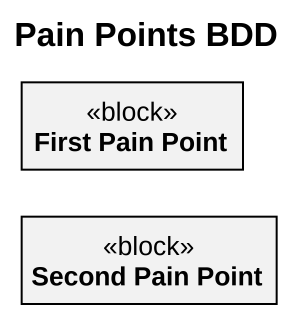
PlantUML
@startuml
title Pain Points BDD
hide circle
hide empty members
class "First Pain Point" as First_Pain_Point <<block>>
class "Second Pain Point" as Second_Pain_Point <<block>>
@enduml
